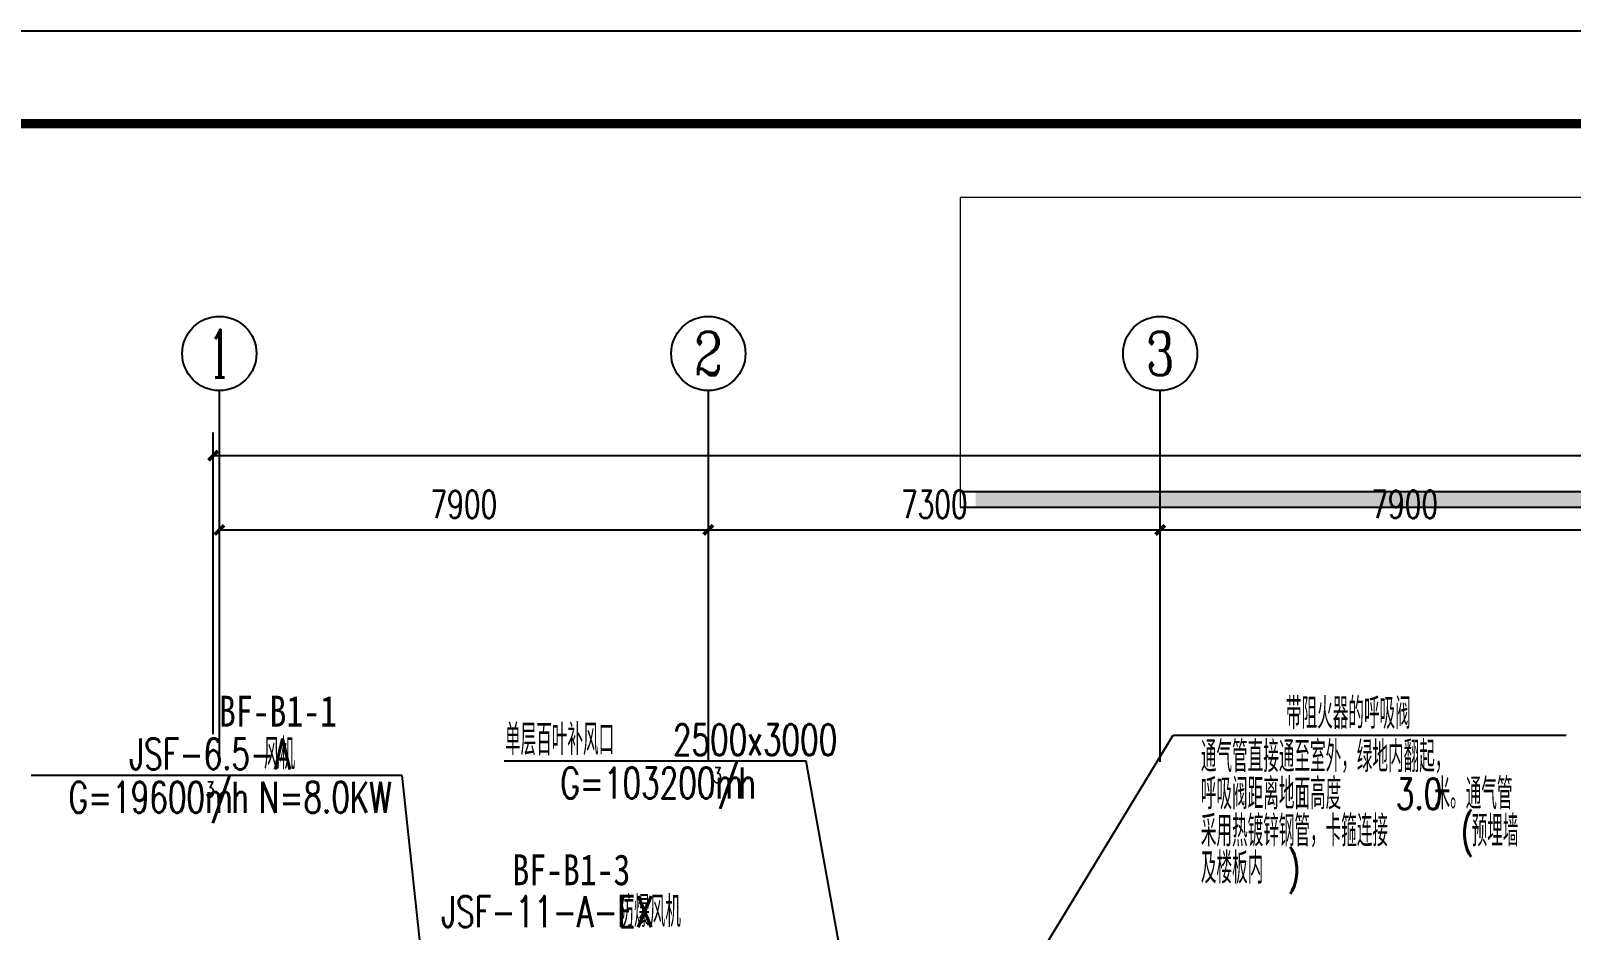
# Model space of a CAD drawing. Extents: x -70335 to 1144202, y 0 to 1100440.
# Drawn here: x 197095 to 221982, y 1011069 to 1025602 of the extents above; entities that cross this region are included whole.
import ezdxf
from ezdxf.enums import TextEntityAlignment as Align

# ---------------------------------------------------------------- set-up
doc = ezdxf.new("R2010")
doc.units = 0
doc.header["$LTSCALE"] = 1000
for name, color, linetype in [('3-建筑', 7, 'Continuous'), ('7-地暖标注', 7, 'Continuous'), ('AXIS_TEXT', 7, 'Continuous'), ('BTTK', 7, 'Continuous'), ('PUB_TITLE', 4, 'Continuous'), ('公用-影线', 8, 'Continuous'), ('建筑-墙体', 2, 'Continuous'), ('改过图层标记', 3, 'Continuous'), ('标注-', 4, 'Continuous')]:
    doc.layers.add(name, color=color, linetype=linetype)
doc.layers.add('3-深度淡显', color=252, linetype='Continuous', lineweight=0)
doc.styles.add('-黑体', font='', dxfattribs={"width": 0.8})
doc.styles.add('_TCH_AXIS', font='COMPLEX', dxfattribs={"bigfont": 'GBCBIG'})
doc.styles.add('_TCH_DIM_T3', font='SIMPLEX', dxfattribs={"width": 0.705882, "bigfont": 'GBCBIG'})
doc.styles.add('COMPLEX', font='COMPLEX')
doc.styles.add('HZ(TK)', font='geniso.shx', dxfattribs={"width": 0.9, "bigfont": 'hztxt.shx'})
doc.styles.add('设备标注', font='simplex.shx', dxfattribs={"width": 0.7, "bigfont": 'gbcbig.shx'})
doc.styles.get('-黑体').set_extended_font_data('SimHei')
doc.dimstyles.new('_TCH_ARCH&&150', dxfattribs={"dimtxt": 446.25, "dimasz": 150, "dimexe": 375, "dimexo": 450, "dimgap": 189.375, "dimtad": 1, "dimdec": 0, "dimzin": 0, "dimdsep": 46, "dimtxsty": '_TCH_DIM_T3', "dimblk": 'ARCHTICK', "dimcen": 0.09, "dimclrt": 7, "dimazin": 2, "dimtfac": 1, "dimtdec": 0, "dimtix": 1, "dimtmove": 2, "dimatfit": 3, "dimfxl": 1, "dimtolj": 1, "dimtzin": 0, "dimarcsym": 0})

# ---------------------------------------------------------------- blocks, each defined once
blk = doc.blocks.new('vhtemplate_2019年新竖式图框_A1_1_2', base_point=(-420.5, 0))
at = {"layer": 'PUB_TITLE', "color": 7}
blk.add_lwpolyline([(-420.5, 594), (841, 594), (841, 0), (-420.5, 0)], close=True, dxfattribs=at)
at = {"layer": 'PUB_TITLE', "const_width": 1}
blk.add_lwpolyline([(-395.5, 10), (831, 10), (831, 584), (-395.5, 584)], close=True, dxfattribs=at)
at = {"layer": 'BTTK', "color": 4, "style": 'HZ(TK)', "width": 0.9}
for tag, p in [('合作单位', (796, 511.5)), ('建设单位', (796, 209.5)), ('工程名称', (796, 176.5)), ('子项名称', (806, 160)), ('图纸名称', (796, 141))]:
    blk.add_attdef(tag, text='', height=3.5, dxfattribs=at).set_placement(p, align=Align.MIDDLE_CENTER)
for tag, p in [('注册证书号', (808.5, 279)), ('注册印章号', (808.5, 271)), ('设计号', (806, 193)), ('图别', (789.75, 34)), ('图号', (822.25, 34)), ('版本号', (789.75, 26)), ('日期', (822.25, 26))]:
    blk.add_attdef(tag, text='', height=3.5, dxfattribs=at).set_placement(p, align=Align.MIDDLE)
blk = doc.blocks.new('A$C10362422')
at = {"layer": '公用-影线'}
blk.add_hatch(color=256, dxfattribs=at).paths.add_polyline_path([(-23607, 12676), (3273, 12676), (3273, 12926), (-23607, 12926)])
blk.add_lwpolyline([(12673, 12676), (12823, 12676), (12823, 17676), (-23858, 17676), (-23858, 12676), (3273, 12676)])
at = {"layer": '建筑-墙体'}
for p, q in [((-23858, 12926), (3273, 12926)), ((-23858, 12676), (3273, 12676))]:
    blk.add_line(p, q, dxfattribs=at)
blk = doc.blocks.new('_ArchTick')
at = {"color": 0, "linetype": 'ByBlock', "const_width": 0.4}
blk.add_lwpolyline([(-0.5, -0.5), (0.5, 0.5)], dxfattribs=at)
blk = doc.blocks.new('*D2840')
at = {"layer": '3-建筑', "color": 0, "lineweight": -2, "transparency": 16777216}
for p, q in [((200142, 1014237), (200142, 1017912)), ((208042, 1014237), (208042, 1017912)), ((200142, 1017537), (208042, 1017537))]:
    blk.add_line(p, q, dxfattribs=at)
at = {"layer": 'Defpoints', "color": 0, "transparency": 16777216}
for p in [(208042, 1017537), (200142, 1013787), (208042, 1013787)]:
    blk.add_point(p, dxfattribs=at)
at = {"layer": '3-建筑', "color": 0, "lineweight": -2, "transparency": 16777216, "xscale": 150, "yscale": 150, "zscale": 150, "rotation": 180}
blk.add_blockref('_ArchTick', (200142, 1017537), dxfattribs=at)
at = {"layer": '3-建筑', "color": 0, "lineweight": -2, "transparency": 16777216, "xscale": 150, "yscale": 150, "zscale": 150}
blk.add_blockref('_ArchTick', (208042, 1017537), dxfattribs=at)
at = {"layer": '3-建筑', "color": 7, "transparency": 16777216, "insert": (204092, 1017950), "char_height": 446.2, "attachment_point": 5, "style": '_TCH_DIM_T3'}
blk.add_mtext('\\A1;7900', dxfattribs=at)
blk = doc.blocks.new('*D2841')
at = {"layer": '3-建筑', "color": 0, "lineweight": -2, "transparency": 16777216}
for p, q in [((208042, 1014237), (208042, 1017912)), ((215342, 1014237), (215342, 1017912)), ((208042, 1017537), (215342, 1017537))]:
    blk.add_line(p, q, dxfattribs=at)
at = {"layer": 'Defpoints', "color": 0, "transparency": 16777216}
for p in [(215342, 1017537), (208042, 1013787), (215342, 1013787)]:
    blk.add_point(p, dxfattribs=at)
at = {"layer": '3-建筑', "color": 0, "lineweight": -2, "transparency": 16777216, "xscale": 150, "yscale": 150, "zscale": 150, "rotation": 180}
blk.add_blockref('_ArchTick', (208042, 1017537), dxfattribs=at)
at = {"layer": '3-建筑', "color": 0, "lineweight": -2, "transparency": 16777216, "xscale": 150, "yscale": 150, "zscale": 150}
blk.add_blockref('_ArchTick', (215342, 1017537), dxfattribs=at)
at = {"layer": '3-建筑', "color": 7, "transparency": 16777216, "insert": (211692, 1017950), "char_height": 446.2, "attachment_point": 5, "style": '_TCH_DIM_T3'}
blk.add_mtext('\\A1;7300', dxfattribs=at)
blk = doc.blocks.new('*D2842')
at = {"layer": '3-建筑', "color": 0, "lineweight": -2, "transparency": 16777216}
for p, q in [((215342, 1014237), (215342, 1017912)), ((223242, 1014237), (223242, 1017912)), ((215342, 1017537), (223242, 1017537))]:
    blk.add_line(p, q, dxfattribs=at)
at = {"layer": 'Defpoints', "color": 0, "transparency": 16777216}
for p in [(223242, 1017537), (215342, 1013787), (223242, 1013787)]:
    blk.add_point(p, dxfattribs=at)
at = {"layer": '3-建筑', "color": 0, "lineweight": -2, "transparency": 16777216, "xscale": 150, "yscale": 150, "zscale": 150, "rotation": 180}
blk.add_blockref('_ArchTick', (215342, 1017537), dxfattribs=at)
at = {"layer": '3-建筑', "color": 0, "lineweight": -2, "transparency": 16777216, "xscale": 150, "yscale": 150, "zscale": 150}
blk.add_blockref('_ArchTick', (223242, 1017537), dxfattribs=at)
at = {"layer": '3-建筑', "color": 7, "transparency": 16777216, "insert": (219292, 1017950), "char_height": 446.2, "attachment_point": 5, "style": '_TCH_DIM_T3'}
blk.add_mtext('\\A1;7900', dxfattribs=at)
blk = doc.blocks.new('_AXISO')
blk.add_circle((0, 0), 0.5)
at = {"layer": 'AXIS_TEXT', "style": 'COMPLEX', "width": 1.041667}
blk.add_attdef('A', text='', height=0.56, dxfattribs=at).set_placement((-0.25, -0.28), (0.25, -0.28), align=Align.FIT)
blk = doc.blocks.new('*D2881')
at = {"layer": '3-建筑', "color": 0, "lineweight": -2, "transparency": 16777216}
for p, q in [((200042, 1014237), (200042, 1019112)), ((339042, 1014237), (339042, 1019112)), ((200042, 1018737), (339042, 1018737))]:
    blk.add_line(p, q, dxfattribs=at)
at = {"layer": 'Defpoints', "color": 0, "transparency": 16777216}
for p in [(339042, 1018737), (200042, 1013787), (339042, 1013787)]:
    blk.add_point(p, dxfattribs=at)
at = {"layer": '3-建筑', "color": 0, "lineweight": -2, "transparency": 16777216, "xscale": 150, "yscale": 150, "zscale": 150, "rotation": 180}
blk.add_blockref('_ArchTick', (200042, 1018737), dxfattribs=at)
at = {"layer": '3-建筑', "color": 0, "lineweight": -2, "transparency": 16777216, "xscale": 150, "yscale": 150, "zscale": 150}
blk.add_blockref('_ArchTick', (339042, 1018737), dxfattribs=at)
at = {"layer": '3-建筑', "color": 7, "transparency": 16777216, "insert": (269542, 1019150), "char_height": 446.2, "attachment_point": 5, "style": '_TCH_DIM_T3'}
blk.add_mtext('\\A1;139000', dxfattribs=at)

msp = doc.modelspace()

# ---------------------------------------------------------------- linework, layer by layer
at = {"layer": '3-建筑'}
for p, q in [((200141.7, 1013787.3), (200141.7, 1019787.3)), ((208041.7, 1013787.3), (208041.7, 1019787.3)), ((215341.7, 1013787.3), (215341.7, 1019787.3))]:
    msp.add_line(p, q, dxfattribs=at)
at = {"layer": '标注-', "color": 2}
for p, q in [((211991.3, 1008368.1), (215553.7, 1014222.4)), ((215553.7, 1014222.4), (221900.7, 1014222.4)), ((209621.9, 1013797.9), (204742, 1013797.9)), ((211441.7, 1003652.7), (209621.9, 1013797.9)), ((203097.6, 1013567.9), (197100.3, 1013567.9)), ((203974.2, 1005310), (203097.6, 1013567.9))]:
    msp.add_line(p, q, dxfattribs=at)

# ---------------------------------------------------------------- block references
at = {"layer": '3-建筑'}
ref = msp.add_blockref('_AXISO', (200141.7, 1020387.3), dxfattribs=dict(at, xscale=1200, yscale=1200, zscale=1200))
ref.add_attrib('A', '1', dxfattribs={"layer": 'AXIS_TEXT', "height": 772.1, "style": '_TCH_AXIS'}).set_placement((199976.2, 1020001.3), (200307.1, 1020001.3), align=Align.FIT)
ref = msp.add_blockref('_AXISO', (208041.7, 1020387.3), dxfattribs=dict(at, xscale=1200, yscale=1200, zscale=1200))
ref.add_attrib('A', '2', dxfattribs={"layer": 'AXIS_TEXT', "height": 698.9, "style": '_TCH_AXIS'}).set_placement((207808.7, 1020037.8), (208274.7, 1020037.8), align=Align.FIT)
ref = msp.add_blockref('_AXISO', (215341.7, 1020387.3), dxfattribs=dict(at, xscale=1200, yscale=1200, zscale=1200))
ref.add_attrib('A', '3', dxfattribs={"layer": 'AXIS_TEXT', "height": 698.9, "style": '_TCH_AXIS'}).set_placement((215108.7, 1020037.8), (215574.7, 1020037.8), align=Align.FIT)
at = {"layer": '3-深度淡显'}
msp.add_blockref('A$C10362422', (235968.8, 1005230.3), dxfattribs=at)
at = {"layer": '改过图层标记', "xscale": 150, "yscale": 150, "zscale": 150}
msp.add_blockref('vhtemplate_2019年新竖式图框_A1_1_2', (179665.1, 936502.1), dxfattribs=at)

# ---------------------------------------------------------------- texts
at = {"layer": '7-地暖标注', "color": 4, "style": '-黑体', "width": 0.8}
for s, p in [('BF-B1-1', (201088.7, 1014608.3, -4009.8)), ('BF-B1-3', (205829.1, 1012042.1, -4009.8))]:
    msp.add_text(s, height=500, rotation=360, dxfattribs=at).set_placement(p, align=Align.MIDDLE)
at = {"layer": '标注-', "color": 2, "style": '设备标注', "width": 0.7}
for s, height, p in [('带阻火器的呼吸阀', 500, (217374, 1014322.4)), ('单层百叶补风口', 500, (204757, 1013897.9)), ('2500x3000', 500, (207469.5, 1013897.9)), ('JSF-6.5-A', 500, (198686.3, 1013667.9)), ('风机', 500, (200861.3, 1013667.9)), ('通气管直接通至室外，绿地内翻起，', 500, (215999, 1013622.4)), ('G=103200m', 500, (205650.7, 1013197.9)), ('3', 250, (208113.2, 1013447.9)), ('/h', 500, (208200.7, 1013197.9)), ('G=19600m', 500, (197705.2, 1012967.9)), ('3', 250, (199917.7, 1013217.9)), ('/h', 500, (200005.2, 1012967.9)), ('N=8.0KW', 500, (200780.2, 1012967.9)), ('呼吸阀距离地面高度', 500, (215999, 1013022.4)), ('3.0', 500, (219149, 1013022.4)), ('米。通气管', 500, (219774, 1013022.4)), ('采用热镀锌钢管，卡箍连接', 500, (215999, 1012422.4)), ('(', 500, (220199, 1012422.4)), ('预埋墙', 500, (220374, 1012422.4)), (')', 500, (217399, 1011822.4)), ('及楼板内', 500, (215999, 1011822.4)), ('防爆风机', 500, (206590.3, 1011119.6)), ('JSF-11-A-EX', 500, (203727.8, 1011119.6))]:
    msp.add_text(s, height=height, dxfattribs=at).set_placement(p)

# ---------------------------------------------------------------- dimensions: what is measured, and where the dimension line sits
at = {"layer": '3-建筑'}
for p1, p2, distance, picture, middle in [((200041.7, 1013787.3), (339041.7, 1013787.3), 4950, '*D2881', (269541.7, 1019149.8)), ((200141.7, 1013787.3), (208041.7, 1013787.3), 3750, '*D2840', (204091.7, 1017949.8)), ((208041.7, 1013787.3), (215341.7, 1013787.3), 3750, '*D2841', (211691.7, 1017949.8)), ((215341.7, 1013787.3), (223241.7, 1013787.3), 3750, '*D2842', (219291.7, 1017949.8))]:
    dim = msp.add_aligned_dim(p1=p1, p2=p2, distance=distance, dimstyle='_TCH_ARCH&&150', dxfattribs=at)
    dim.commit()
    dim.dimension.update_dxf_attribs({"geometry": picture, "text_midpoint": middle})

doc.saveas('drawing.dxf')
